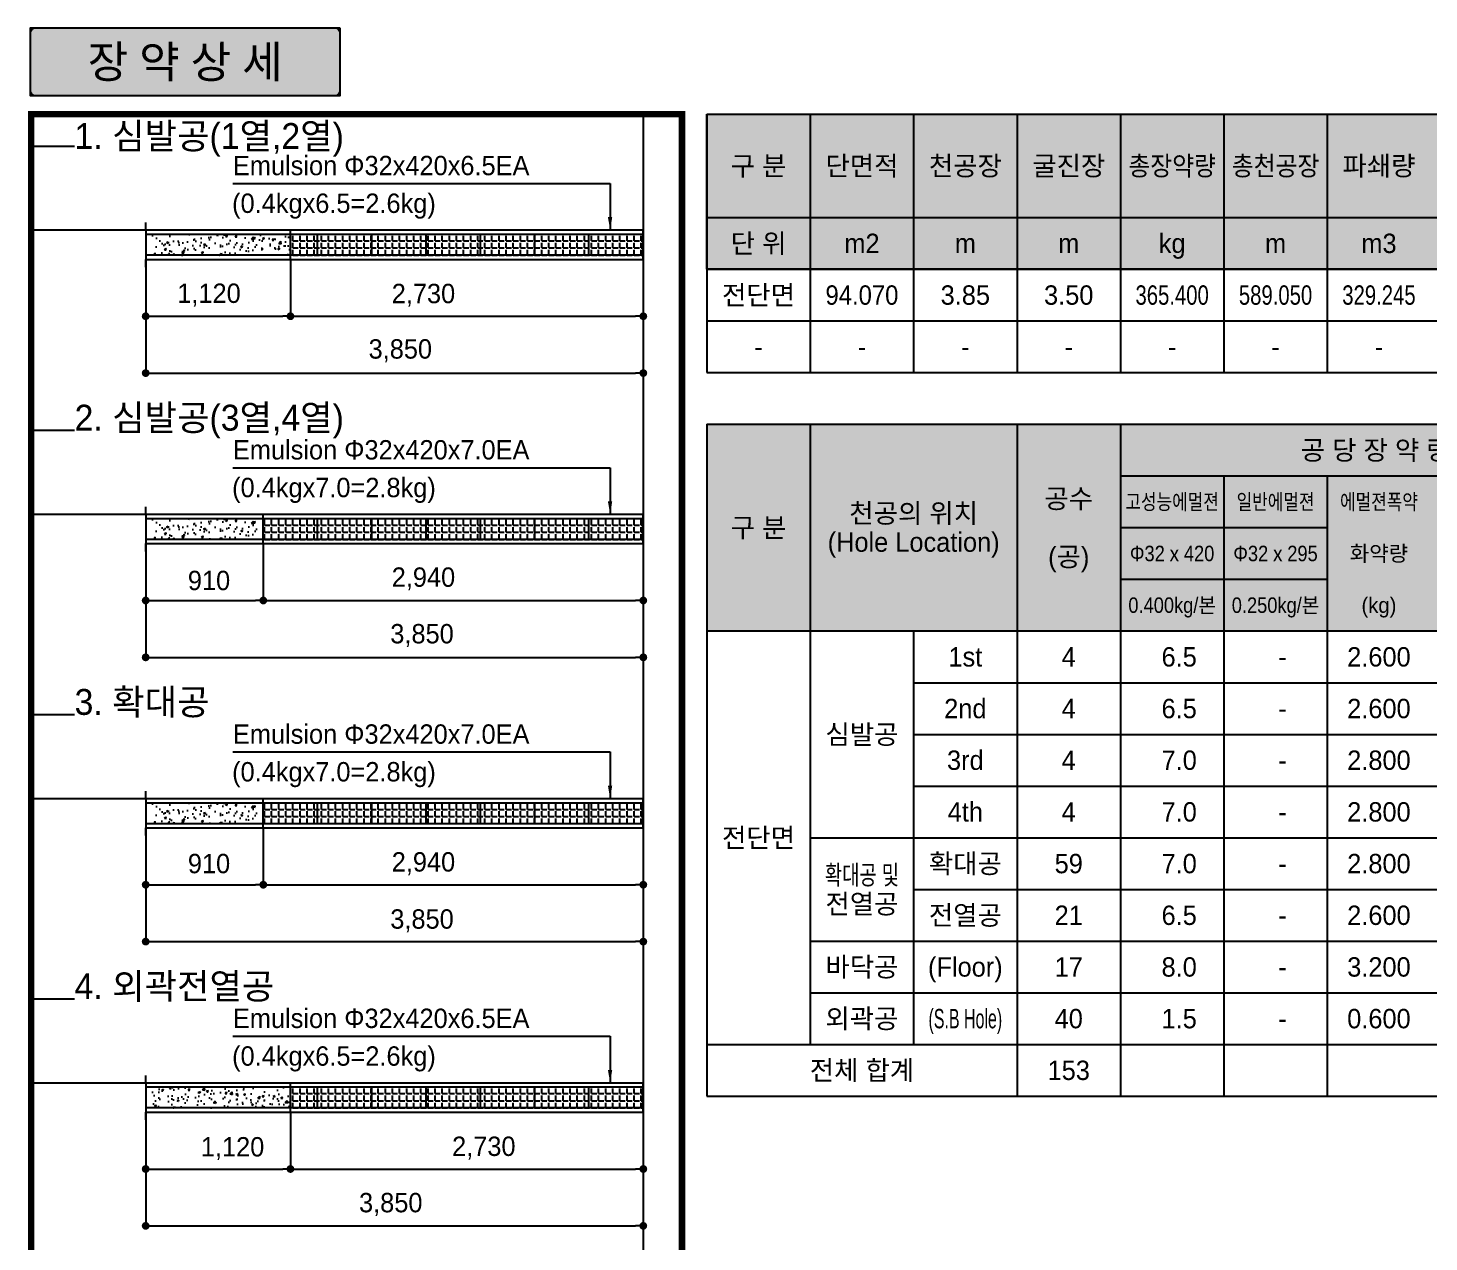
# Model space of a CAD drawing. Extents: x -689 to 317106, y 182884 to 219577.
# Drawn here: x 85825 to 96664, y 192581 to 201977 of the extents above; entities that cross this region are included whole.
import ezdxf
from ezdxf.enums import TextEntityAlignment as Align

# ---------------------------------------------------------------- set-up
doc = ezdxf.new("R2010")
doc.units = 0
doc.header["$LTSCALE"] = 500
doc.header["$MEASUREMENT"] = 0
doc.layers.get('DEFPOINTS').update_dxf_attribs({"color": 55})
doc.layers.add('0-21', color=21, linetype='Continuous', plot=False)
doc.layers.add('0-250line', color=250, linetype='Continuous', lineweight=9, true_color=0x333333)
doc.layers.add('0-251', color=7, linetype='Continuous', true_color=0x6e6e6e)
doc.layers.add('0-253', color=7, linetype='Continuous', true_color=0xcfcfcf)
for name, color, linetype in [('0-255', 52, 'Continuous'), ('A-DIM01', 1, 'Continuous'), ('CS-TABL-LIN1', 4, 'Continuous'), ('CS-TABL-LIN2', 1, 'Continuous'), ('CS-TABL-TEX2', 6, 'Continuous'), ('CS-TABL-TEX3', 7, 'Continuous'), ('CZ-TEXT-04', 6, 'Continuous'), ('TU-BLOCK-DMP', 7, 'Continuous'), ('TU-BLOCK-EXP', 1, 'Continuous'), ('TU-HOLE-EXEC', 3, 'Continuous'), ('TU-LEAD-LINE', 1, 'Continuous'), ('TU-LEAD-TEX1', 3, 'Continuous')]:
    doc.layers.add(name, color=color, linetype=linetype)
doc.styles.add('GTXT', font='')
doc.styles.add('돋움', font='')
doc.styles.add('돋움체', font='')
doc.styles.add('맑은고딕(굵게)', font='malgunbd.ttf')
doc.styles.add('일반문자', font='')
doc.styles.get('GTXT').set_extended_font_data('Dotum')
doc.styles.get('돋움').set_extended_font_data('Dotum')
doc.styles.get('돋움체').set_extended_font_data('Dotum')
doc.styles.get('일반문자').set_extended_font_data('Dotum')
doc.linetypes.add('CFZ008', pattern='A,0.9,-0.2,[106,KHCLINE.shx,S=0.00606,R=180,X=0,Y=0],0.9', length=2)
doc.dimstyles.new('D_50', dxfattribs={"dimscale": 50, "dimtxt": 3, "dimasz": 1.2, "dimexe": 0, "dimexo": 0, "dimgap": 1.2, "dimtad": 1, "dimdec": 0, "dimrnd": 0.0005, "dimdsep": 46, "dimlunit": 6, "dimtxsty": '돋움체', "dimblk": 'DOT', "dimcen": 0.09, "dimclrd": 1, "dimclre": 1, "dimclrt": 1, "dimaunit": 1, "dimadec": 0, "dimazin": 0, "dimtfac": 1, "dimtdec": 0, "dimtix": 1, "dimtmove": 2, "dimatfit": 0, "dimfxl": 1, "dimtvp": 2, "dimtolj": 1, "dimtzin": 0, "dimlwd": -1, "dimlwe": -1, "dimarcsym": 0})
pattern_1 = [(0, (-263630.704, 416974.19), (0, 55), [40, -15]), (90, (-263630.704, 416974.19), (-55, 3e-15), [40, -15])]

# ---------------------------------------------------------------- blocks, each defined once
blk = doc.blocks.new('재료표제목')
at = {"layer": '0-253'}
h = blk.add_hatch(color=256, dxfattribs=at)
h.dxf.hatch_style = 1
h.paths.add_polyline_path([(0, 1600), (14400, 1600), (14400, 0), (0, 0)])
at = {"layer": 'CS-TABL-LIN1'}
for p, q in [((0, 1600), (0, 0)), ((0, 1600), (14400, 1600)), ((0, 0), (14400, 0))]:
    blk.add_line(p, q, dxfattribs=at)
at = {"layer": 'CS-TABL-LIN2'}
for p, q in [((800, 1600), (800, 0)), ((2400, 1600), (2400, 0)), ((3200, 1600), (3200, 0)), ((3200, 1200), (13600, 1200)), ((4000, 1200), (4000, 0)), ((4800, 1200), (4800, 0)), ((3200, 800), (4800, 800)), ((3200, 400), (4800, 400))]:
    blk.add_line(p, q, dxfattribs=at)
at = {"layer": 'CS-TABL-TEX2', "style": '일반문자'}
for s, height, p in [('공 당 장 약 량 (kg/Hole)', 150, (5600, 1400)), ('공수', 150, (2800, 1025)), ('천공의 위치', 150, (1600, 912)), ('구 분', 150, (400, 800)), ('(Hole Location)', 150, (1600, 688)), ('(공)', 150, (2800, 575)), ('화약량', 120, (5200, 600)), ('(kg)', 120, (5200, 200))]:
    blk.add_text(s, height=height, dxfattribs=at).set_placement(p, align=Align.MIDDLE_CENTER)
for s, width, p in [('고성능에멀젼', 0.8, (3600, 1000)), ('일반에멀젼', 0.8, (4400, 1000)), ('에멀젼폭약', 0.8, (5200, 1000)), ('Φ32ⅹ420', 0.9, (3600, 600)), ('Φ32ⅹ295', 0.9, (4400, 600)), ('0.400kg/본', 0.9, (3600, 200)), ('0.250kg/본', 0.9, (4400, 200))]:
    blk.add_text(s, height=120, dxfattribs=dict(at, width=width)).set_placement(p, align=Align.MIDDLE_CENTER)
blk = doc.blocks.new('장약제원제목')
at = {"layer": '0-253'}
h = blk.add_hatch(color=256, dxfattribs=at)
h.dxf.hatch_style = 1
h.paths.add_polyline_path([(500931, 27019), (515331, 27019), (515331, 25819), (500931, 25819)])
at = {"color": 4}
blk.add_lwpolyline([(500931, 27019), (515331, 27019), (515331, 25819), (500931, 25819)], close=True, dxfattribs=at)
at = {"layer": 'CS-TABL-LIN1'}
for p, q in [((500931, 27019), (500931, 25819)), ((500931, 27019), (515331, 27019)), ((500931, 25819), (515331, 25819))]:
    blk.add_line(p, q, dxfattribs=at)
at = {"layer": 'CS-TABL-LIN2'}
for p, q in [((501731, 27019), (501731, 25819)), ((502531, 27019), (502531, 25819)), ((503331, 27019), (503331, 25819)), ((504131, 27019), (504131, 25819)), ((504931, 27019), (504931, 25819)), ((505731, 27019), (505731, 25819)), ((500931, 26219), (515331, 26219))]:
    blk.add_line(p, q, dxfattribs=at)
at = {"layer": 'CS-TABL-TEX2', "style": '일반문자'}
for s, p in [('구 분', (501331, 26619)), ('단면적', (502131, 26619)), ('천공장', (502931, 26619)), ('굴진장', (503731, 26619)), ('파쇄량', (506131, 26619)), ('단 위', (501331, 26019)), ('m2', (502131, 26019)), ('m', (502931, 26019)), ('m', (503731, 26019)), ('kg', (504531, 26019)), ('m', (505331, 26019)), ('m3', (506131, 26019))]:
    blk.add_text(s, height=150, dxfattribs=at).set_placement(p, align=Align.MIDDLE_CENTER)
at = {"layer": 'CS-TABL-TEX2', "style": '일반문자', "width": 0.9}
for s, p in [('총장약량', (504531, 26619)), ('총천공장', (505331, 26619))]:
    blk.add_text(s, height=150, dxfattribs=at).set_placement(p, align=Align.MIDDLE_CENTER)
blk = doc.blocks.new('H32X420X0.5E')
at = {"layer": 'TU-BLOCK-EXP'}
h = blk.add_hatch(dxfattribs=at)
h.set_pattern_fill('ANGLE', color=256, scale=200, style=0)
h.set_pattern_definition(pattern_1)
h.paths.add_polyline_path([(210, 0), (210, 160), (0, 160), (0, 0)])
at = {"layer": 'TU-BLOCK-EXP', "color": 7}
for p, q in [((210, 160), (0, 160)), ((0, 0), (0, 160)), ((210, 0), (210, 160)), ((210, 0), (0, 0))]:
    blk.add_line(p, q, dxfattribs=at)
at = {"layer": 'TU-BLOCK-EXP'}
for p, q in [((0, 0), (0, 160)), ((0, 38), (0, 123))]:
    blk.add_line(p, q, dxfattribs=at)
blk = doc.blocks.new('_Dot')
at = {"color": 0, "linetype": 'ByBlock', "lineweight": -2}
blk.add_line((-0.5, 0), (-1, 0), dxfattribs=at)
at = {"color": 0, "linetype": 'ByBlock', "const_width": 0.5}
blk.add_lwpolyline([(-0.25, 0, 1), (0.25, 0, 1)], format="xyb", close=True, dxfattribs=at)
blk = doc.blocks.new('*D332')
at = {"layer": 'A-DIM01', "color": 1, "ltscale": 10, "transparency": 16777216}
for p, q in [((86735, 200186), (86735, 199746)), ((87855, 200185), (87855, 199746)), ((86795, 199746), (87795, 199746))]:
    blk.add_line(p, q, dxfattribs=at)
at = {"layer": 'DEFPOINTS', "color": 0, "ltscale": 10, "transparency": 16777216}
for p in [(86735, 200186), (87855, 200185), (87855, 199746)]:
    blk.add_point(p, dxfattribs=at)
at = {"layer": 'A-DIM01', "color": 1, "ltscale": 10, "transparency": 16777216, "xscale": 60, "yscale": 60, "zscale": 60, "rotation": 180}
blk.add_blockref('_Dot', (86735, 199746), dxfattribs=at)
at = {"layer": 'A-DIM01', "color": 1, "ltscale": 10, "transparency": 16777216, "xscale": 60, "yscale": 60, "zscale": 60}
blk.add_blockref('_Dot', (87855, 199746), dxfattribs=at)
at = {"layer": 'A-DIM01', "color": 1, "ltscale": 10, "transparency": 16777216, "insert": (87225, 199910), "char_height": 150, "attachment_point": 5, "style": '돋움체'}
blk.add_mtext('\\A1;1,120', dxfattribs=at)
blk = doc.blocks.new('*D333')
at = {"layer": 'A-DIM01', "color": 1, "ltscale": 10, "transparency": 16777216}
for p, q in [((87855, 200186), (87855, 199746)), ((90585, 200186), (90585, 199746)), ((87915, 199746), (90525, 199746))]:
    blk.add_line(p, q, dxfattribs=at)
at = {"layer": 'DEFPOINTS', "color": 0, "ltscale": 10, "transparency": 16777216}
for p in [(87855, 200186), (90585, 200186), (90585, 199746)]:
    blk.add_point(p, dxfattribs=at)
at = {"layer": 'A-DIM01', "color": 1, "ltscale": 10, "transparency": 16777216, "xscale": 60, "yscale": 60, "zscale": 60, "rotation": 180}
blk.add_blockref('_Dot', (87855, 199746), dxfattribs=at)
at = {"layer": 'A-DIM01', "color": 1, "ltscale": 10, "transparency": 16777216, "xscale": 60, "yscale": 60, "zscale": 60}
blk.add_blockref('_Dot', (90585, 199746), dxfattribs=at)
at = {"layer": 'A-DIM01', "color": 1, "ltscale": 10, "transparency": 16777216, "insert": (88884, 199908), "char_height": 150, "attachment_point": 5, "style": '돋움체'}
blk.add_mtext('\\A1;2,730', dxfattribs=at)
blk = doc.blocks.new('*D334')
at = {"layer": 'A-DIM01', "color": 1, "ltscale": 10, "transparency": 16777216}
for p, q in [((86735, 199921), (86735, 199306)), ((90585, 199921), (90585, 199306)), ((86795, 199306), (90525, 199306))]:
    blk.add_line(p, q, dxfattribs=at)
at = {"layer": 'DEFPOINTS', "color": 0, "ltscale": 10, "transparency": 16777216}
for p in [(86735, 199921), (90585, 199921), (90585, 199306)]:
    blk.add_point(p, dxfattribs=at)
at = {"layer": 'A-DIM01', "color": 1, "ltscale": 10, "transparency": 16777216, "xscale": 60, "yscale": 60, "zscale": 60, "rotation": 180}
blk.add_blockref('_Dot', (86735, 199306), dxfattribs=at)
at = {"layer": 'A-DIM01', "color": 1, "ltscale": 10, "transparency": 16777216, "xscale": 60, "yscale": 60, "zscale": 60}
blk.add_blockref('_Dot', (90585, 199306), dxfattribs=at)
at = {"layer": 'A-DIM01', "color": 1, "ltscale": 10, "transparency": 16777216, "insert": (88705, 199479), "char_height": 150, "attachment_point": 5, "style": '돋움체'}
blk.add_mtext('\\A1;3,850', dxfattribs=at)
blk = doc.blocks.new('*D335')
at = {"layer": 'A-DIM01', "color": 1, "ltscale": 10, "transparency": 16777216}
for p, q in [((86735, 193586), (86735, 193146)), ((87855, 193586), (87855, 193146)), ((86795, 193146), (87795, 193146))]:
    blk.add_line(p, q, dxfattribs=at)
at = {"layer": 'DEFPOINTS', "color": 0, "ltscale": 10, "transparency": 16777216}
for p in [(86735, 193586), (87855, 193586), (87855, 193146)]:
    blk.add_point(p, dxfattribs=at)
at = {"layer": 'A-DIM01', "color": 1, "ltscale": 10, "transparency": 16777216, "xscale": 60, "yscale": 60, "zscale": 60, "rotation": 180}
blk.add_blockref('_Dot', (86735, 193146), dxfattribs=at)
at = {"layer": 'A-DIM01', "color": 1, "ltscale": 10, "transparency": 16777216, "xscale": 60, "yscale": 60, "zscale": 60}
blk.add_blockref('_Dot', (87855, 193146), dxfattribs=at)
at = {"layer": 'A-DIM01', "color": 1, "ltscale": 10, "transparency": 16777216, "insert": (87407, 193304), "char_height": 150, "attachment_point": 5, "style": '돋움체'}
blk.add_mtext('\\A1;1,120', dxfattribs=at)
blk = doc.blocks.new('*D336')
at = {"layer": 'A-DIM01', "color": 1, "ltscale": 10, "transparency": 16777216}
for p, q in [((87855, 193586), (87855, 193146)), ((90585, 193586), (90585, 193146)), ((87915, 193146), (90525, 193146))]:
    blk.add_line(p, q, dxfattribs=at)
at = {"layer": 'DEFPOINTS', "color": 0, "ltscale": 10, "transparency": 16777216}
for p in [(87855, 193586), (90585, 193586), (90585, 193146)]:
    blk.add_point(p, dxfattribs=at)
at = {"layer": 'A-DIM01', "color": 1, "ltscale": 10, "transparency": 16777216, "xscale": 60, "yscale": 60, "zscale": 60, "rotation": 180}
blk.add_blockref('_Dot', (87855, 193146), dxfattribs=at)
at = {"layer": 'A-DIM01', "color": 1, "ltscale": 10, "transparency": 16777216, "xscale": 60, "yscale": 60, "zscale": 60}
blk.add_blockref('_Dot', (90585, 193146), dxfattribs=at)
at = {"layer": 'A-DIM01', "color": 1, "ltscale": 10, "transparency": 16777216, "insert": (89351, 193308), "char_height": 150, "attachment_point": 5, "style": '돋움체'}
blk.add_mtext('\\A1;2,730', dxfattribs=at)
blk = doc.blocks.new('*D337')
at = {"layer": 'A-DIM01', "color": 1, "ltscale": 10, "transparency": 16777216}
for p, q in [((86735, 193335), (86735, 192706)), ((90585, 193335), (90585, 192706)), ((86795, 192706), (90525, 192706))]:
    blk.add_line(p, q, dxfattribs=at)
at = {"layer": 'DEFPOINTS', "color": 0, "ltscale": 10, "transparency": 16777216}
for p in [(86735, 193335), (90585, 193335), (90585, 192706)]:
    blk.add_point(p, dxfattribs=at)
at = {"layer": 'A-DIM01', "color": 1, "ltscale": 10, "transparency": 16777216, "xscale": 60, "yscale": 60, "zscale": 60, "rotation": 180}
blk.add_blockref('_Dot', (86735, 192706), dxfattribs=at)
at = {"layer": 'A-DIM01', "color": 1, "ltscale": 10, "transparency": 16777216, "xscale": 60, "yscale": 60, "zscale": 60}
blk.add_blockref('_Dot', (90585, 192706), dxfattribs=at)
at = {"layer": 'A-DIM01', "color": 1, "ltscale": 10, "transparency": 16777216, "insert": (88631, 192872), "char_height": 150, "attachment_point": 5, "style": '돋움체'}
blk.add_mtext('\\A1;3,850', dxfattribs=at)
blk = doc.blocks.new('*D288')
at = {"layer": 'A-DIM01', "color": 1, "ltscale": 10, "transparency": 16777216}
for p, q in [((86735, 195786), (86735, 195346)), ((87645, 195785), (87645, 195346)), ((86795, 195346), (87585, 195346))]:
    blk.add_line(p, q, dxfattribs=at)
at = {"layer": 'DEFPOINTS', "color": 0, "ltscale": 10, "transparency": 16777216}
for p in [(86735, 195786), (87645, 195785), (87645, 195346)]:
    blk.add_point(p, dxfattribs=at)
at = {"layer": 'A-DIM01', "color": 1, "ltscale": 10, "transparency": 16777216, "xscale": 60, "yscale": 60, "zscale": 60, "rotation": 180}
blk.add_blockref('_Dot', (86735, 195346), dxfattribs=at)
at = {"layer": 'A-DIM01', "color": 1, "ltscale": 10, "transparency": 16777216, "xscale": 60, "yscale": 60, "zscale": 60}
blk.add_blockref('_Dot', (87645, 195346), dxfattribs=at)
at = {"layer": 'A-DIM01', "color": 1, "ltscale": 10, "transparency": 16777216, "insert": (87225, 195509), "char_height": 150, "attachment_point": 5, "style": '돋움체'}
blk.add_mtext('\\A1;910', dxfattribs=at)
blk = doc.blocks.new('*D289')
at = {"layer": 'A-DIM01', "color": 1, "ltscale": 10, "transparency": 16777216}
for p, q in [((87645, 195786), (87645, 195346)), ((90585, 195786), (90585, 195346)), ((87705, 195346), (90525, 195346))]:
    blk.add_line(p, q, dxfattribs=at)
at = {"layer": 'DEFPOINTS', "color": 0, "ltscale": 10, "transparency": 16777216}
for p in [(87645, 195786), (90585, 195786), (90585, 195346)]:
    blk.add_point(p, dxfattribs=at)
at = {"layer": 'A-DIM01', "color": 1, "ltscale": 10, "transparency": 16777216, "xscale": 60, "yscale": 60, "zscale": 60, "rotation": 180}
blk.add_blockref('_Dot', (87645, 195346), dxfattribs=at)
at = {"layer": 'A-DIM01', "color": 1, "ltscale": 10, "transparency": 16777216, "xscale": 60, "yscale": 60, "zscale": 60}
blk.add_blockref('_Dot', (90585, 195346), dxfattribs=at)
at = {"layer": 'A-DIM01', "color": 1, "ltscale": 10, "transparency": 16777216, "insert": (88884, 195509), "char_height": 150, "attachment_point": 5, "style": '돋움체'}
blk.add_mtext('\\A1;2,940', dxfattribs=at)
blk = doc.blocks.new('*D290')
at = {"layer": 'A-DIM01', "color": 1, "ltscale": 10, "transparency": 16777216}
for p, q in [((86735, 195521), (86735, 194906)), ((90585, 195521), (90585, 194906)), ((86795, 194906), (90525, 194906))]:
    blk.add_line(p, q, dxfattribs=at)
at = {"layer": 'DEFPOINTS', "color": 0, "ltscale": 10, "transparency": 16777216}
for p in [(86735, 195521), (90585, 195521), (90585, 194906)]:
    blk.add_point(p, dxfattribs=at)
at = {"layer": 'A-DIM01', "color": 1, "ltscale": 10, "transparency": 16777216, "xscale": 60, "yscale": 60, "zscale": 60, "rotation": 180}
blk.add_blockref('_Dot', (86735, 194906), dxfattribs=at)
at = {"layer": 'A-DIM01', "color": 1, "ltscale": 10, "transparency": 16777216, "xscale": 60, "yscale": 60, "zscale": 60}
blk.add_blockref('_Dot', (90585, 194906), dxfattribs=at)
at = {"layer": 'A-DIM01', "color": 1, "ltscale": 10, "transparency": 16777216, "insert": (88873, 195067), "char_height": 150, "attachment_point": 5, "style": '돋움체'}
blk.add_mtext('\\A1;3,850', dxfattribs=at)
blk = doc.blocks.new('H32X420X1E')
at = {"layer": 'TU-BLOCK-EXP'}
h = blk.add_hatch(dxfattribs=at)
h.set_pattern_fill('ANGLE', color=256, scale=200, style=0)
h.set_pattern_definition(pattern_1)
h.paths.add_polyline_path([(0, 160), (0, 0), (420, 0), (420, 160)])
at = {"layer": 'TU-BLOCK-EXP', "color": 7}
for p, q in [((420, 160), (0, 160)), ((0, 0), (0, 160)), ((420, 0), (420, 160)), ((420, 0), (0, 0))]:
    blk.add_line(p, q, dxfattribs=at)
at = {"layer": 'TU-BLOCK-EXP'}
for p, q in [((0, 0), (0, 160)), ((0, 38), (0, 123))]:
    blk.add_line(p, q, dxfattribs=at)
blk = doc.blocks.new('*D294')
at = {"layer": 'A-DIM01', "color": 1, "ltscale": 10, "transparency": 16777216}
for p, q in [((86735, 197986), (86735, 197546)), ((87645, 197985), (87645, 197546)), ((86795, 197546), (87585, 197546))]:
    blk.add_line(p, q, dxfattribs=at)
at = {"layer": 'DEFPOINTS', "color": 0, "ltscale": 10, "transparency": 16777216}
for p in [(86735, 197986), (87645, 197985), (87645, 197546)]:
    blk.add_point(p, dxfattribs=at)
at = {"layer": 'A-DIM01', "color": 1, "ltscale": 10, "transparency": 16777216, "xscale": 60, "yscale": 60, "zscale": 60, "rotation": 180}
blk.add_blockref('_Dot', (86735, 197546), dxfattribs=at)
at = {"layer": 'A-DIM01', "color": 1, "ltscale": 10, "transparency": 16777216, "xscale": 60, "yscale": 60, "zscale": 60}
blk.add_blockref('_Dot', (87645, 197546), dxfattribs=at)
at = {"layer": 'A-DIM01', "color": 1, "ltscale": 10, "transparency": 16777216, "insert": (87225, 197700), "char_height": 150, "attachment_point": 5, "style": '돋움체'}
blk.add_mtext('\\A1;910', dxfattribs=at)
blk = doc.blocks.new('*D295')
at = {"layer": 'A-DIM01', "color": 1, "ltscale": 10, "transparency": 16777216}
for p, q in [((87645, 197986), (87645, 197546)), ((90585, 197986), (90585, 197546)), ((87705, 197546), (90525, 197546))]:
    blk.add_line(p, q, dxfattribs=at)
at = {"layer": 'DEFPOINTS', "color": 0, "ltscale": 10, "transparency": 16777216}
for p in [(87645, 197986), (90585, 197986), (90585, 197546)]:
    blk.add_point(p, dxfattribs=at)
at = {"layer": 'A-DIM01', "color": 1, "ltscale": 10, "transparency": 16777216, "xscale": 60, "yscale": 60, "zscale": 60, "rotation": 180}
blk.add_blockref('_Dot', (87645, 197546), dxfattribs=at)
at = {"layer": 'A-DIM01', "color": 1, "ltscale": 10, "transparency": 16777216, "xscale": 60, "yscale": 60, "zscale": 60}
blk.add_blockref('_Dot', (90585, 197546), dxfattribs=at)
at = {"layer": 'A-DIM01', "color": 1, "ltscale": 10, "transparency": 16777216, "insert": (88884, 197713), "char_height": 150, "attachment_point": 5, "style": '돋움체'}
blk.add_mtext('\\A1;2,940', dxfattribs=at)
blk = doc.blocks.new('*D296')
at = {"layer": 'A-DIM01', "color": 1, "ltscale": 10, "transparency": 16777216}
for p, q in [((86735, 197721), (86735, 197106)), ((90585, 197721), (90585, 197106)), ((86795, 197106), (90525, 197106))]:
    blk.add_line(p, q, dxfattribs=at)
at = {"layer": 'DEFPOINTS', "color": 0, "ltscale": 10, "transparency": 16777216}
for p in [(86735, 197721), (90585, 197721), (90585, 197106)]:
    blk.add_point(p, dxfattribs=at)
at = {"layer": 'A-DIM01', "color": 1, "ltscale": 10, "transparency": 16777216, "xscale": 60, "yscale": 60, "zscale": 60, "rotation": 180}
blk.add_blockref('_Dot', (86735, 197106), dxfattribs=at)
at = {"layer": 'A-DIM01', "color": 1, "ltscale": 10, "transparency": 16777216, "xscale": 60, "yscale": 60, "zscale": 60}
blk.add_blockref('_Dot', (90585, 197106), dxfattribs=at)
at = {"layer": 'A-DIM01', "color": 1, "ltscale": 10, "transparency": 16777216, "insert": (88873, 197275), "char_height": 150, "attachment_point": 5, "style": '돋움체'}
blk.add_mtext('\\A1;3,850', dxfattribs=at)

msp = doc.modelspace()

# ---------------------------------------------------------------- hatches: boundary and pattern name
at = {"layer": '0-250line'}
h = msp.add_hatch(color=256, dxfattribs=at)
edge = h.paths.add_edge_path()
edge.add_line((88240.69074, 201715.15052), (88240.69074, 201927.73759))
edge.add_arc((88191.73935, 201927.73759), 48.95139, 0.000000429, 90.000000429)
edge.add_line((88191.73935, 201976.68898), (85889.64213, 201976.68898))
edge.add_arc((85889.64213, 201927.73759), 48.95139, 89.999999937, 179.999999937)
edge.add_line((85840.69074, 201927.73759), (85840.69074, 201502.56345))
edge.add_arc((85889.64213, 201502.56345), 48.95139, 179.999999879, 269.999999879)
edge.add_line((85889.64213, 201453.61206), (88191.73935, 201453.61206))
edge.add_arc((88191.73935, 201502.56345), 48.95139, 269.999999755, 359.999999755)
edge.add_line((88240.69074, 201502.56345), (88240.69074, 201715.15052))
at = {"layer": 'TU-BLOCK-DMP'}
h = msp.add_hatch(dxfattribs=at)
h.set_pattern_fill('AR-CONC', color=256, scale=20, style=0)
h.set_pattern_definition([(50, (-188984.39, 620767.61), (143.452037, -12.550427), [15, -165]), (355, (-188984.39, 620767.61), (-27.750267, 150.438427), [12, -132]), (100.4514, (-188972.43, 620766.56), (115.701876, 137.88791), [12.74804, -140.228422]), (46.1842, (-188984.39, 620807.61), (213.44821, -33.1038), [22.5, -247.5]), (96.6356, (-188966.6, 620804.85), (186.93254, 194.82357), [19.12206, -210.3426]), (351.1842, (-188984.39, 620807.6), (186.93239, 194.82372), [18, -198]), (21, (-188964.39, 620797.61), (119.38141, -80.523778), [15, -165]), (326, (-188964.39, 620797.61), (48.663066, 145.03001), [12, -132]), (71.4514, (-188954.44, 620790.9), (168.044526, 64.5061), [12.74804, -140.228422]), (37.5, (-188984.39, 620767.61), (2.431971, 66.578771), [0, -130.4, 0, -134, 0, -132.5]), (7.5, (-188984.39, 620767.61), (52.613907, 78.882342), [0, -76.4, 0, -127.4, 0, -50.5]), (327.5, (-189028.99, 620767.61), (106.764487, -4.5109743), [0, -50, 0, -156, 0, -207]), (317.5, (-189048.99, 620767.61), (116.637234, 20.020996), [0, -65, 0, -103.6, 0, -147])])
h.paths.add_polyline_path([(87854.80416, 200218.36053), (87854.80416, 200378.36053), (86784.80416, 200378.36053), (86784.80416, 200218.36053)])
h = msp.add_hatch(dxfattribs=at)
h.set_pattern_fill('AR-CONC', color=256, scale=20, style=0)
h.set_pattern_definition([(50, (-188984.39, 618567.61), (143.452037, -12.550427), [15, -165]), (355, (-188984.39, 618567.61), (-27.750267, 150.438427), [12, -132]), (100.4514, (-188972.43, 618566.56), (115.701876, 137.88791), [12.74804, -140.228422]), (46.1842, (-188984.39, 618607.61), (213.44821, -33.1038), [22.5, -247.5]), (96.6356, (-188966.6, 618604.85), (186.93254, 194.82357), [19.12206, -210.3426]), (351.1842, (-188984.39, 618607.6), (186.93239, 194.82372), [18, -198]), (21, (-188964.39, 618597.61), (119.38141, -80.523778), [15, -165]), (326, (-188964.39, 618597.61), (48.663066, 145.03001), [12, -132]), (71.4514, (-188954.44, 618590.9), (168.044526, 64.5061), [12.74804, -140.228422]), (37.5, (-188984.39, 618567.61), (2.431971, 66.578771), [0, -130.4, 0, -134, 0, -132.5]), (7.5, (-188984.39, 618567.61), (52.613907, 78.882342), [0, -76.4, 0, -127.4, 0, -50.5]), (327.5, (-189028.99, 618567.61), (106.764487, -4.5109743), [0, -50, 0, -156, 0, -207]), (317.5, (-189048.99, 618567.61), (116.637234, 20.020996), [0, -65, 0, -103.6, 0, -147])])
h.paths.add_polyline_path([(87614.80416, 198018.36053), (87614.80416, 198178.36053), (86784.80416, 198178.36053), (86784.80416, 198018.36053)])
h = msp.add_hatch(dxfattribs=at)
h.set_pattern_fill('AR-CONC', color=256, scale=20, style=0)
h.set_pattern_definition([(50, (-188984.39, 616367.61), (143.452037, -12.550427), [15, -165]), (355, (-188984.39, 616367.61), (-27.750267, 150.438427), [12, -132]), (100.4514, (-188972.43, 616366.56), (115.701876, 137.88791), [12.74804, -140.228422]), (46.1842, (-188984.39, 616407.61), (213.44821, -33.1038), [22.5, -247.5]), (96.6356, (-188966.6, 616404.85), (186.93254, 194.82357), [19.12206, -210.3426]), (351.1842, (-188984.39, 616407.6), (186.93239, 194.82372), [18, -198]), (21, (-188964.39, 616397.61), (119.38141, -80.523778), [15, -165]), (326, (-188964.39, 616397.61), (48.663066, 145.03001), [12, -132]), (71.4514, (-188954.44, 616390.9), (168.044526, 64.5061), [12.74804, -140.228422]), (37.5, (-188984.39, 616367.61), (2.431971, 66.578771), [0, -130.4, 0, -134, 0, -132.5]), (7.5, (-188984.39, 616367.61), (52.613907, 78.882342), [0, -76.4, 0, -127.4, 0, -50.5]), (327.5, (-189028.99, 616367.61), (106.764487, -4.5109743), [0, -50, 0, -156, 0, -207]), (317.5, (-189048.99, 616367.61), (116.637234, 20.020996), [0, -65, 0, -103.6, 0, -147])])
h.paths.add_polyline_path([(87614.80416, 195818.36053), (87614.80416, 195978.36053), (86784.80416, 195978.36053), (86784.80416, 195818.36053)])
h = msp.add_hatch(dxfattribs=at)
h.set_pattern_fill('AR-CONC', color=256, scale=20, style=0)
h.set_pattern_definition([(50, (-163183.81, 616167.03), (143.452037, -12.550427), [15, -165]), (355, (-163183.81, 616167.03), (-27.750267, 150.438427), [12, -132]), (100.4514, (-163171.86, 616165.99), (115.701876, 137.88791), [12.74804, -140.228422]), (46.1842, (-163183.81, 616207.03), (213.44821, -33.1038), [22.5, -247.5]), (96.6356, (-163166.02, 616204.27), (186.93254, 194.82357), [19.12206, -210.3426]), (351.1842, (-163183.81, 616207.03), (186.93239, 194.82372), [18, -198]), (21, (-163163.81, 616197.03), (119.38141, -80.523778), [15, -165]), (326, (-163163.81, 616197.03), (48.663066, 145.03001), [12, -132]), (71.4514, (-163153.86, 616190.32), (168.044526, 64.5061), [12.74804, -140.228422]), (37.5, (-163183.81, 616167.03), (2.431971, 66.578771), [0, -130.4, 0, -134, 0, -132.5]), (7.5, (-163183.81, 616167.03), (52.613907, 78.882342), [0, -76.4, 0, -127.4, 0, -50.5]), (327.5, (-163228.41, 616167.03), (106.764487, -4.5109743), [0, -50, 0, -156, 0, -207]), (317.5, (-163248.41, 616167.03), (116.637234, 20.020996), [0, -65, 0, -103.6, 0, -147])])
h.paths.add_polyline_path([(87854.80416, 193618.36053), (87854.80416, 193778.36053), (86784.80416, 193778.36053), (86784.80416, 193618.36053)])

# ---------------------------------------------------------------- linework, layer by layer
at = {"layer": '0-21'}
msp.add_lwpolyline([(88240.69074, 201976.68898), (85840.69074, 201976.68898), (85840.69074, 201453.61206), (88240.69074, 201453.61206), (88240.69074, 201976.68898)], close=True, dxfattribs=at)
at = {"layer": '0-250line', "lineweight": 0}
msp.add_lwpolyline([(88240.69074, 201715.15052), (88240.69074, 201927.73759, 0.4142135624), (88191.73935, 201976.68898), (85889.64213, 201976.68898, 0.4142135624), (85840.69074, 201927.73759), (85840.69074, 201502.56345, 0.4142135624), (85889.64213, 201453.61206), (88191.73935, 201453.61206, 0.4142135624), (88240.69074, 201502.56345)], format="xyb", close=True, dxfattribs=at)
at = {"layer": '0-251', "const_width": 50}
msp.add_lwpolyline([(85849.56953, 201309.94733), (90884.80416, 201309.94733), (90884.80416, 186134.30698), (85849.56953, 186134.30698)], close=True, dxfattribs=at)
at = {"layer": 'CS-TABL-LIN1'}
for p, q in [((91076.58188, 200109.94733), (91076.58188, 199309.94733)), ((91076.58188, 199309.94733), (105476.58188, 199309.94733)), ((91076.58188, 197309.94733), (91076.58188, 193709.94733)), ((91076.58188, 193709.94733), (105476.58188, 193709.94733))]:
    msp.add_line(p, q, dxfattribs=at)
at = {"layer": 'CS-TABL-LIN2'}
for p, q in [((91876.58188, 200109.94733), (91876.58188, 199309.94733)), ((92676.58188, 200109.94733), (92676.58188, 199309.94733)), ((93476.58188, 200109.94733), (93476.58188, 199309.94733)), ((94276.58188, 200109.94733), (94276.58188, 199309.94733)), ((95076.58188, 200109.94733), (95076.58188, 199309.94733)), ((95876.58188, 200109.94733), (95876.58188, 199309.94733)), ((91076.58188, 199709.94733), (105476.58188, 199709.94733)), ((91876.58188, 197309.94733), (91876.58188, 194109.94733)), ((92676.58188, 197309.94733), (92676.58188, 194109.94733)), ((93476.58188, 197309.94733), (93476.58188, 193709.94733)), ((94276.58188, 197309.94733), (94276.58188, 193709.94733)), ((95076.58188, 197309.94733), (95076.58188, 193709.94733)), ((95876.58188, 197309.94733), (95876.58188, 193709.94733)), ((92676.58188, 196909.94733), (104676.58188, 196909.94733)), ((92676.58188, 196509.94733), (104676.58188, 196509.94733)), ((92676.58188, 196109.94733), (104676.58188, 196109.94733)), ((91876.58188, 195709.94733), (104676.58188, 195709.94733)), ((92676.58188, 195309.94733), (104676.58188, 195309.94733)), ((91876.58188, 194909.94733), (104676.58188, 194909.94733)), ((91876.58188, 194509.94733), (104676.58188, 194509.94733)), ((91076.58188, 194109.94733), (104676.58188, 194109.94733))]:
    msp.add_line(p, q, dxfattribs=at)
at = {"layer": 'DEFPOINTS'}
for p, q in [((90584.80416, 201309.94733), (90584.80416, 186134.30698)), ((86184.80416, 201060.86053), (85840.69074, 201060.86053)), ((90584.80416, 200410.86053), (85840.69074, 200410.86053)), ((90584.80416, 200378.36053), (86734.80416, 200378.36053)), ((87854.80416, 200185.86053), (87854.80416, 200410.86053)), ((90584.80416, 200218.36053), (86734.80416, 200218.36053)), ((86184.80416, 198860.86053), (85840.69074, 198860.86053)), ((90584.80416, 198210.86053), (85840.69074, 198210.86053)), ((90584.80416, 198178.36053), (86734.80416, 198178.36053)), ((87644.80416, 197985.86053), (87644.80416, 198210.86053)), ((90584.80416, 198018.36053), (86734.80416, 198018.36053)), ((86184.80416, 196660.86053), (85840.69074, 196660.86053)), ((90584.80416, 196010.86053), (85840.69074, 196010.86053)), ((90584.80416, 195978.36053), (86734.80416, 195978.36053)), ((87644.80416, 195785.86053), (87644.80416, 196010.86053)), ((90584.80416, 195818.36053), (86734.80416, 195818.36053)), ((86184.80416, 194460.86053), (85840.69074, 194460.86053)), ((90584.80416, 193810.86053), (85840.69074, 193810.86053)), ((87854.80416, 193585.86053), (87854.80416, 193810.86053)), ((90584.80416, 193778.36053), (86734.80416, 193778.36053)), ((90584.80416, 193618.36053), (86734.80416, 193618.36053))]:
    msp.add_line(p, q, dxfattribs=at)
at = {"layer": 'DEFPOINTS', "linetype": 'ByBlock', "ltscale": 10}
for p, q in [((86734.80416, 200410.86053), (86734.80416, 200185.86053)), ((86734.80416, 198210.86053), (86734.80416, 197985.86053)), ((86734.80416, 196010.86053), (86734.80416, 195785.86053)), ((86734.80416, 193810.86053), (86734.80416, 193585.86053))]:
    msp.add_line(p, q, dxfattribs=at)
at = {"layer": 'DEFPOINTS'}
msp.add_lwpolyline([(85840.69074, 201309.94733), (90884.80416, 201309.94733), (90884.80416, 186134.30698), (85840.69074, 186134.30698)], close=True, dxfattribs=at)
at = {"layer": 'TU-HOLE-EXEC'}
for p, q in [((86734.80416, 200410.86053), (86734.80416, 200470.76683)), ((86734.80416, 200125.95422), (86734.80416, 200185.86053)), ((86734.80416, 198210.86053), (86734.80416, 198270.76683)), ((86734.80416, 197925.95422), (86734.80416, 197985.86053)), ((86734.80416, 196010.86053), (86734.80416, 196070.76683)), ((86734.80416, 195725.95422), (86734.80416, 195785.86053)), ((86734.80416, 193810.86053), (86734.80416, 193870.76683)), ((86734.80416, 193525.95422), (86734.80416, 193585.86053))]:
    msp.add_line(p, q, dxfattribs=at)
at = {"layer": 'TU-HOLE-EXEC', "linetype": 'CFZ008', "ltscale": 0.5}
for p, q in [((90584.80416, 200185.86053), (90584.80416, 200410.86053)), ((90584.80416, 197985.86053), (90584.80416, 198210.86053)), ((90584.80416, 195785.86053), (90584.80416, 196010.86053)), ((90584.80416, 193585.86053), (90584.80416, 193810.86053))]:
    msp.add_line(p, q, dxfattribs=at)
for points in [[(86734.80416, 200185.86053), (90584.80416, 200185.86053), (90584.80416, 200410.86053), (86734.80416, 200410.86053)], [(86734.80416, 197985.86053), (90584.80416, 197985.86053), (90584.80416, 198210.86053), (86734.80416, 198210.86053)], [(86734.80416, 195785.86053), (90584.80416, 195785.86053), (90584.80416, 196010.86053), (86734.80416, 196010.86053)], [(86734.80416, 193585.86053), (90584.80416, 193585.86053), (90584.80416, 193810.86053), (86734.80416, 193810.86053)]]:
    msp.add_lwpolyline(points, dxfattribs=at)
at = {"layer": 'TU-LEAD-LINE', "linetype": 'Continuous'}
for p, q in [((87410.03135, 200773.64004), (90328.41292, 200773.64004)), ((90328.41292, 200773.64004), (90328.41292, 200413.08418)), ((87410.03135, 198573.64004), (90328.41292, 198573.64004)), ((90328.41292, 198573.64004), (90328.41292, 198213.08418)), ((87410.03135, 196373.64004), (90328.41292, 196373.64004)), ((90328.41292, 196373.64004), (90328.41292, 196013.08418)), ((87410.03135, 194173.64004), (90328.41292, 194173.64004)), ((90328.41292, 194173.64004), (90328.41292, 193813.08418))]:
    msp.add_line(p, q, dxfattribs=at)
at = {"layer": 'TU-LEAD-LINE'}
for points in [[(90311.22015, 200512.99507), (90328.41292, 200413.08418), (90344.55302, 200513.17052)], [(90311.22015, 198312.99507), (90328.41292, 198213.08418), (90344.55302, 198313.17052)], [(90311.22015, 196112.99507), (90328.41292, 196013.08418), (90344.55302, 196113.17052)], [(90311.22015, 193912.99507), (90328.41292, 193813.08418), (90344.55302, 193913.17052)]]:
    msp.add_solid(points, dxfattribs=at)

# ---------------------------------------------------------------- block references
for name, p in [('장약제원제목', (-409854.23408, 174291.16701)), ('재료표제목', (91076.58188, 197309.94733))]:
    msp.add_blockref(name, p)
at = {"layer": 'TU-BLOCK-EXP'}
for name, p in [('H32X420X0.5E', (87854.80416, 200218.36053)), ('H32X420X1E', (88064.80416, 200218.36053)), ('H32X420X1E', (88484.80416, 200218.36053)), ('H32X420X1E', (88904.80416, 200218.36053)), ('H32X420X1E', (89324.80416, 200218.36053)), ('H32X420X1E', (89744.80416, 200218.36053)), ('H32X420X1E', (90164.80416, 200218.36053)), ('H32X420X1E', (87644.80416, 198018.36053)), ('H32X420X1E', (88064.80416, 198018.36053)), ('H32X420X1E', (88484.80416, 198018.36053)), ('H32X420X1E', (88904.80416, 198018.36053)), ('H32X420X1E', (89324.80416, 198018.36053)), ('H32X420X1E', (89744.80416, 198018.36053)), ('H32X420X1E', (90164.80416, 198018.36053)), ('H32X420X1E', (87644.80416, 195818.36053)), ('H32X420X1E', (88064.80416, 195818.36053)), ('H32X420X1E', (88484.80416, 195818.36053)), ('H32X420X1E', (88904.80416, 195818.36053)), ('H32X420X1E', (89324.80416, 195818.36053)), ('H32X420X1E', (89744.80416, 195818.36053)), ('H32X420X1E', (90164.80416, 195818.36053)), ('H32X420X0.5E', (87854.80416, 193618.36053)), ('H32X420X1E', (88064.80416, 193618.36053)), ('H32X420X1E', (88484.80416, 193618.36053)), ('H32X420X1E', (88904.80416, 193618.36053)), ('H32X420X1E', (89324.80416, 193618.36053)), ('H32X420X1E', (89744.80416, 193618.36053)), ('H32X420X1E', (90164.80416, 193618.36053))]:
    msp.add_blockref(name, p, dxfattribs=at)

# ---------------------------------------------------------------- texts
at = {"layer": '0-255', "color": 7, "true_color": 0xffffff, "style": '맑은고딕(굵게)'}
msp.add_text('장 약 상 세', height=250, rotation=359.97820732, dxfattribs=at).set_placement((87040.69074, 201715.15052), align=Align.MIDDLE_CENTER)
at = {"layer": 'CS-TABL-TEX3', "style": '돋움'}
for s, p in [('전단면', (91476.58188, 199909.94733)), ('3.85', (93076.58188, 199909.94733)), ('3.50', (93876.58188, 199909.94733)), ('-', (91476.58188, 199509.94733)), ('-', (92276.58188, 199509.94733)), ('-', (93076.58188, 199509.94733)), ('-', (93876.58188, 199509.94733)), ('-', (94676.58188, 199509.94733)), ('-', (95476.58188, 199509.94733)), ('-', (96276.58188, 199509.94733)), ('1st', (93076.58188, 197109.94733)), ('4', (93876.58188, 197109.94733)), ('  6.5', (94676.58188, 197109.94733)), ('2.600', (96276.58188, 197109.94733)), ('  -', (95476.58188, 197109.94733)), ('2nd', (93076.58188, 196709.94733)), ('4', (93876.58188, 196709.94733)), ('  6.5', (94676.58188, 196709.94733)), ('2.600', (96276.58188, 196709.94733)), ('  -', (95476.58188, 196709.94733)), ('심발공', (92276.58188, 196509.94733)), ('3rd', (93076.58188, 196309.94733)), ('4', (93876.58188, 196309.94733)), ('  7.0', (94676.58188, 196309.94733)), ('  -', (95476.58188, 196309.94733)), ('2.800', (96276.58188, 196309.94733)), ('4th', (93076.58188, 195909.94733)), ('4', (93876.58188, 195909.94733)), ('  7.0', (94676.58188, 195909.94733)), ('2.800', (96276.58188, 195909.94733)), ('  -', (95476.58188, 195909.94733)), ('전단면', (91476.58188, 195709.94733)), ('확대공', (93076.58188, 195509.94733)), ('59', (93876.58188, 195509.94733)), ('  7.0', (94676.58188, 195509.94733)), ('2.800', (96276.58188, 195509.94733)), ('  -', (95476.58188, 195509.94733)), ('전열공', (92276.58188, 195197.44733)), ('전열공', (93076.58188, 195109.94733)), ('21', (93876.58188, 195109.94733)), ('  6.5', (94676.58188, 195109.94733)), ('2.600', (96276.58188, 195109.94733)), ('  -', (95476.58188, 195109.94733)), ('바닥공', (92276.58188, 194709.94733)), ('(Floor)', (93076.58188, 194709.94733)), ('17', (93876.58188, 194709.94733)), ('  8.0', (94676.58188, 194709.94733)), ('3.200', (96276.58188, 194709.94733)), ('  -', (95476.58188, 194709.94733)), ('외곽공', (92276.58188, 194309.94733)), ('40', (93876.58188, 194309.94733)), ('  1.5', (94676.58188, 194309.94733)), ('0.600', (96276.58188, 194309.94733)), ('  -', (95476.58188, 194309.94733)), ('전체 합계', (92276.58188, 193909.94733)), ('153', (93876.58188, 193909.94733))]:
    msp.add_text(s, height=150, dxfattribs=at).set_placement(p, align=Align.MIDDLE_CENTER)
for s, width, p in [('94.070', 0.94, (92276.58188, 199909.94733)), ('365.400', 0.8, (94676.58188, 199909.94733)), ('589.050', 0.8, (95476.58188, 199909.94733)), ('329.245', 0.8, (96276.58188, 199909.94733)), ('확대공 및', 0.71, (92276.58188, 195422.44733)), ('(S.B Hole)', 0.63, (93076.58188, 194309.94733))]:
    msp.add_text(s, height=150, dxfattribs=dict(at, width=width)).set_placement(p, align=Align.MIDDLE_CENTER)
at = {"layer": 'CZ-TEXT-04', "style": '돋움체'}
for s, p in [('1. 심발공(1열,2열)', (86184.80416, 201040.86053)), ('2. 심발공(3열,4열)', (86184.80416, 198860.86053)), ('3. 확대공', (86184.80416, 196660.86053)), ('4. 외곽전열공', (86184.80416, 194460.86053))]:
    msp.add_text(s, height=200, dxfattribs=at).set_placement(p)
at = {"layer": 'TU-LEAD-TEX1', "style": 'GTXT'}
for s, p in [('Emulsion Φ32x420x6.5EA', (87409.75863, 200837.2654)), ('(0.4kgx6.5=2.6kg)', (87403.48637, 200545.49899)), ('Emulsion Φ32x420x7.0EA', (87409.75863, 198637.2654)), ('(0.4kgx7.0=2.8kg)', (87403.48637, 198345.49899)), ('Emulsion Φ32x420x7.0EA', (87409.75863, 196437.2654)), ('(0.4kgx7.0=2.8kg)', (87403.48637, 196145.49899)), ('Emulsion Φ32x420x6.5EA', (87409.75863, 194237.2654)), ('(0.4kgx6.5=2.6kg)', (87403.48637, 193945.49899))]:
    msp.add_text(s, height=150, dxfattribs=at).set_placement(p)

# ---------------------------------------------------------------- dimensions: what is measured, and where the dimension line sits
at = {"layer": 'A-DIM01', "ltscale": 10}
for base, p1, p2, picture, middle in [((87854.80416, 199745.86053), (86734.80416, 200185.86053), (87854.80416, 200185.3964), '*D332', (87225.06212, 199909.74447)), ((90584.80416, 199745.86053), (87854.80416, 200185.86053), (90584.80416, 200185.86053), '*D333', (88883.66443, 199907.63427)), ((90584.80416, 199305.86053), (86734.80416, 199920.86053), (90584.80416, 199920.86053), '*D334', (88704.66242, 199479.15788)), ((87644.80416, 197545.86053), (86734.80416, 197985.86053), (87644.80416, 197985.3964), '*D294', (87225.06212, 197699.52946)), ((90584.80416, 197545.86053), (87644.80416, 197985.86053), (90584.80416, 197985.86053), '*D295', (88883.66443, 197712.9975)), ((90584.80416, 197105.86053), (86734.80416, 197720.86053), (90584.80416, 197720.86053), '*D296', (88873.0983, 197275.30268)), ((87644.80416, 195345.86053), (86734.80416, 195785.86053), (87644.80416, 195785.3964), '*D288', (87225.06212, 195508.62388)), ((90584.80416, 195345.86053), (87644.80416, 195785.86053), (90584.80416, 195785.86053), '*D289', (88883.66443, 195508.62388)), ((90584.80416, 194905.86053), (86734.80416, 195520.86053), (90584.80416, 195520.86053), '*D290', (88873.0983, 195066.8912)), ((87854.80416, 193145.86053), (86734.80416, 193585.86053), (87854.80416, 193585.86053), '*D335', (87407.10079, 193304.43279)), ((90584.80416, 193145.86053), (87854.80416, 193585.86053), (90584.80416, 193585.86053), '*D336', (89351.31401, 193307.75508)), ((90584.80416, 192705.86053), (86734.80416, 193335.3964), (90584.80416, 193335.3964), '*D337', (88631.35593, 192872.3676))]:
    dim = msp.add_linear_dim(base=base, p1=p1, p2=p2, dimstyle='D_50', dxfattribs=at)
    dim.commit()
    dim.dimension.update_dxf_attribs({"geometry": picture, "text_midpoint": middle, "dimtype": 128})

doc.saveas('drawing.dxf')
